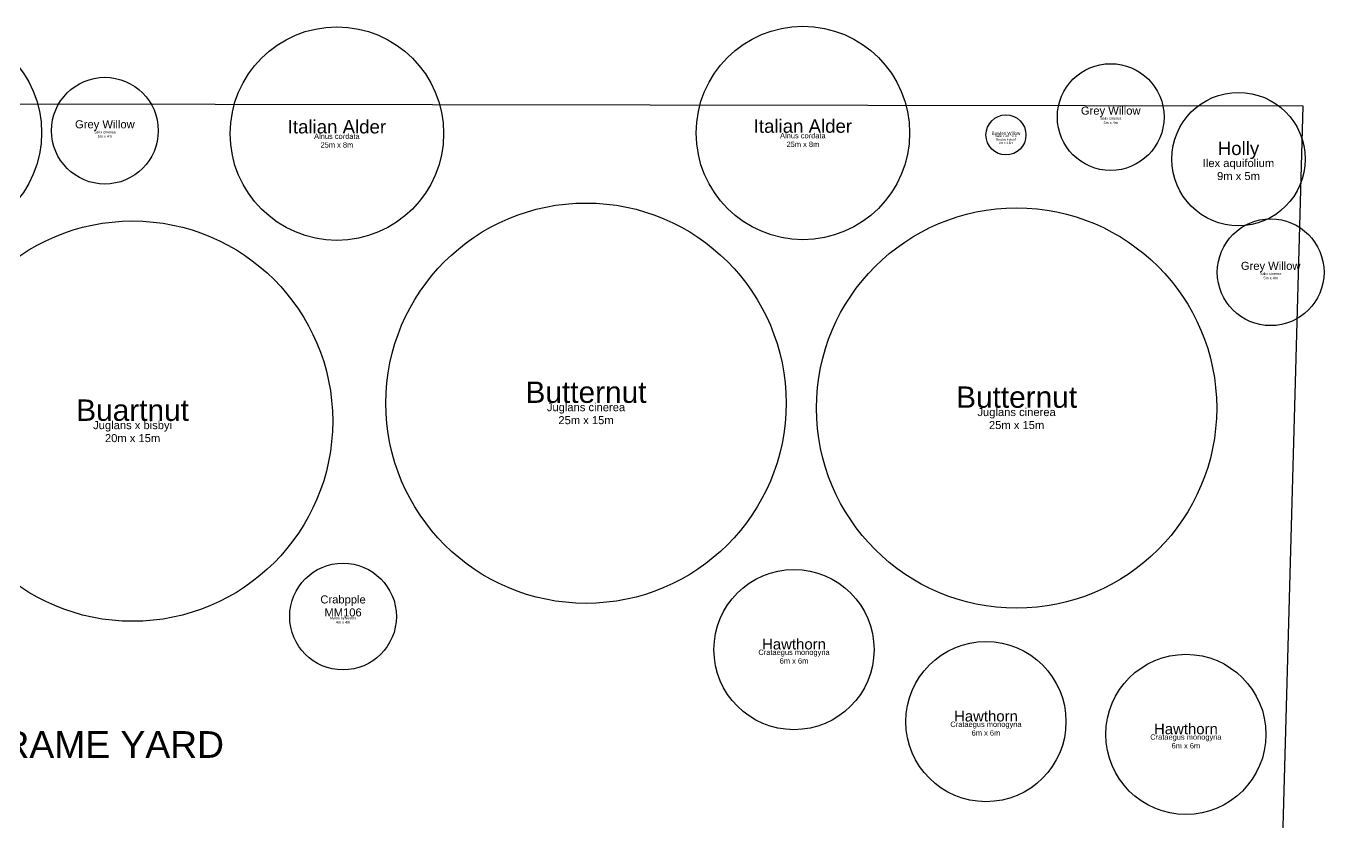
# Model space of a CAD drawing. Header units: metres. Extents: x 59 to 170, y -3 to 145.
# Drawn here: x 116.11 to 164.77, y 115.3 to 145.13 of the extents above; entities that cross this region are included whole.
import ezdxf

# ---------------------------------------------------------------- set-up
doc = ezdxf.new("R2010")
doc.units = ezdxf.units.M
for name, color, linetype, lineweight, true_color in [('Boundary', 1, 'Continuous', 25, 0xff0000), ('Legend', 40, 'Continuous', 25, 0xffba00), ('Plant - Paused!', 1, 'Continuous', 25, 0xff0000), ('Plant - Tree', 3, 'Continuous', 25, 0x00ff00), ('Plant label', 30, 'Continuous', 25, 0xff7f00)]:
    doc.layers.add(name, color=color, linetype=linetype, lineweight=lineweight, true_color=true_color)
doc.layers.get('Plant - Paused!').off()
doc.styles.add('textstyle116', font='')
doc.styles.add('textstyle117', font='')
doc.styles.add('textstyle128', font='')
doc.styles.add('textstyle129', font='')
doc.styles.add('textstyle130', font='')
doc.styles.add('textstyle131', font='')
doc.styles.add('textstyle132', font='')
doc.styles.add('textstyle133', font='')
doc.styles.add('textstyle138', font='')
doc.styles.add('textstyle139', font='')
doc.styles.add('textstyle172', font='')
doc.styles.add('textstyle173', font='')
doc.styles.add('textstyle174', font='')
doc.styles.add('textstyle175', font='')
doc.styles.add('textstyle212', font='')
doc.styles.add('textstyle5', font='ltypeshp.shx')
doc.styles.add('textstyle6', font='ltypeshp.shx')
doc.styles.add('textstyle90', font='')
doc.styles.add('textstyle91', font='')
doc.styles.get('textstyle116').set_extended_font_data('Arial')
doc.styles.get('textstyle117').set_extended_font_data('Arial')
doc.styles.get('textstyle128').set_extended_font_data('Arial')
doc.styles.get('textstyle129').set_extended_font_data('Arial')
doc.styles.get('textstyle130').set_extended_font_data('Arial')
doc.styles.get('textstyle131').set_extended_font_data('Arial')
doc.styles.get('textstyle132').set_extended_font_data('Arial')
doc.styles.get('textstyle133').set_extended_font_data('Arial')
doc.styles.get('textstyle138').set_extended_font_data('Arial')
doc.styles.get('textstyle139').set_extended_font_data('Arial')
doc.styles.get('textstyle172').set_extended_font_data('Arial')
doc.styles.get('textstyle173').set_extended_font_data('Arial')
doc.styles.get('textstyle174').set_extended_font_data('Arial')
doc.styles.get('textstyle175').set_extended_font_data('Arial')
doc.styles.get('textstyle212').set_extended_font_data('Arial')
doc.styles.get('textstyle90').set_extended_font_data('Arial')
doc.styles.get('textstyle91').set_extended_font_data('Arial')
doc.linetypes.add('BATTING', pattern='A,0.00254,-2.54,["BAT",textstyle5,S=2.54,R=0,X=-2.54,Y=0],-5.08,["BAT",textstyle6,S=2.54,R=180,X=2.54,Y=0],-2.54', length=10.16254)

# ---------------------------------------------------------------- blocks, each defined once
blk = doc.blocks.new('Tree - Salix cinerea')
at = {"layer": 'Plant - Tree'}
blk.add_circle((0, 0), 2, dxfattribs=at)
at = {"layer": 'Plant - Tree', "insert": (0, 0), "char_height": 0.3, "attachment_point": 8, "line_spacing_factor": 0.971628, "style": 'textstyle173'}
blk.add_mtext('\\c32767;Grey Willow', dxfattribs=at)
at = {"layer": 'Plant label', "insert": (0, 0), "char_height": 0.1, "attachment_point": 2, "line_spacing_factor": 0.971628, "style": 'textstyle172'}
blk.add_mtext('\\c32767;Salix cinerea\\P5m x 4m', dxfattribs=at)
blk = doc.blocks.new('Tree - Alnus cordata')
at = {"layer": 'Plant - Tree'}
blk.add_circle((0, 0), 4, dxfattribs=at)
at = {"layer": 'Plant - Tree', "insert": (0, 0), "char_height": 0.5, "attachment_point": 8, "line_spacing_factor": 0.971628, "style": 'textstyle91'}
blk.add_mtext('\\c32767;Italian Alder', dxfattribs=at)
at = {"layer": 'Plant label', "insert": (0, 0), "char_height": 0.2, "attachment_point": 2, "line_spacing_factor": 0.971628, "style": 'textstyle90'}
blk.add_mtext('\\c32767;Alnus cordata\\P25m x 8m', dxfattribs=at)
blk = doc.blocks.new('Tree - Juglans x bisbyi')
at = {"layer": 'Plant - Tree'}
blk.add_circle((0, 0), 7.5, dxfattribs=at)
at = {"layer": 'Plant - Tree', "insert": (0, 0), "char_height": 0.8, "attachment_point": 8, "line_spacing_factor": 0.971628, "style": 'textstyle133'}
blk.add_mtext('\\c32767;Buartnut', dxfattribs=at)
at = {"layer": 'Plant label', "insert": (0, 0), "char_height": 0.3, "attachment_point": 2, "line_spacing_factor": 0.971628, "style": 'textstyle132'}
blk.add_mtext('\\c32767;Juglans x bisbyi\\P20m x 15m', dxfattribs=at)
blk = doc.blocks.new('Tree - Juglans cinerea')
at = {"layer": 'Plant - Tree'}
blk.add_circle((0, 0), 7.5, dxfattribs=at)
at = {"layer": 'Plant - Tree', "insert": (0, 0), "char_height": 0.8, "attachment_point": 8, "line_spacing_factor": 0.971628, "style": 'textstyle131'}
blk.add_mtext('\\c32767;Butternut', dxfattribs=at)
at = {"layer": 'Plant label', "insert": (0, 0), "char_height": 0.3, "attachment_point": 2, "line_spacing_factor": 0.971628, "style": 'textstyle130'}
blk.add_mtext('\\c32767;Juglans cinerea\\P25m x 15m', dxfattribs=at)
blk = doc.blocks.new('Tree - Ilex aquifolium')
at = {"layer": 'Plant - Tree'}
blk.add_circle((0, 0), 2.5, dxfattribs=at)
at = {"layer": 'Plant - Tree', "insert": (0, 0), "char_height": 0.5, "attachment_point": 8, "line_spacing_factor": 0.971628, "style": 'textstyle128'}
blk.add_mtext('\\c32767;Holly', dxfattribs=at)
at = {"layer": 'Plant label', "insert": (0, 0), "char_height": 0.3, "attachment_point": 2, "line_spacing_factor": 0.971628, "style": 'textstyle129'}
blk.add_mtext('\\c32767;Ilex aquifolium\\P9m x 5m', dxfattribs=at)
blk = doc.blocks.new("Tree - Salix x viminalis 'Bowles Hybrid'")
at = {"layer": 'Plant - Tree'}
blk.add_circle((0, 0), 0.75, dxfattribs=at)
at = {"layer": 'Plant - Tree', "insert": (0, 0), "char_height": 0.12, "attachment_point": 8, "line_spacing_factor": 0.971628, "style": 'textstyle175'}
blk.add_mtext('\\c32767;Bowles Willow', dxfattribs=at)
at = {"layer": 'Plant label', "insert": (0, 0), "char_height": 0.08, "attachment_point": 2, "line_spacing_factor": 0.971628, "style": 'textstyle174'}
blk.add_mtext("\\c32767;Salix x viminalis \\P'Bowles Hybrid'\\P9m x 1.5m", dxfattribs=at)
blk = doc.blocks.new('Tree - Malus sylvestris')
at = {"layer": 'Plant - Tree'}
blk.add_circle((0, 0), 2, dxfattribs=at)
at = {"layer": 'Plant - Tree', "insert": (0, 0), "char_height": 0.3, "attachment_point": 8, "line_spacing_factor": 0.971628, "style": 'textstyle139'}
blk.add_mtext('\\c32767;Crabpple \\PMM106', dxfattribs=at)
at = {"layer": 'Plant label', "insert": (0, 0), "char_height": 0.1, "attachment_point": 2, "line_spacing_factor": 0.971628, "style": 'textstyle138'}
blk.add_mtext('\\c32767;Malus sylvestris\\P4m x 4m', dxfattribs=at)
blk = doc.blocks.new('Tree - Crataegus monogyna')
at = {"layer": 'Plant - Tree'}
blk.add_circle((0, 0), 3, dxfattribs=at)
at = {"layer": 'Plant - Tree', "insert": (0, 0), "char_height": 0.4, "attachment_point": 8, "line_spacing_factor": 0.971628, "style": 'textstyle117'}
blk.add_mtext('\\c32767;Hawthorn', dxfattribs=at)
at = {"layer": 'Plant label', "insert": (0, 0), "char_height": 0.2, "attachment_point": 2, "line_spacing_factor": 0.971628, "style": 'textstyle116'}
blk.add_mtext('\\c32767;Crataegus monogyna\\P6m x 6m', dxfattribs=at)

msp = doc.modelspace()

# ---------------------------------------------------------------- linework, layer by layer
at = {"layer": 'Boundary'}
for p, q in [((69.427, 142.276), (163.981, 142.138)), ((163.981, 142.138), (163.052, 108.922))]:
    msp.add_line(p, q, dxfattribs=at)

# ---------------------------------------------------------------- block references
at = {"layer": 'Plant - Paused!', "linetype": 'BATTING'}
for p in [(112.699, 141.128), (127.769, 141.095), (145.236, 141.119)]:
    msp.add_blockref('Tree - Alnus cordata', p, dxfattribs=at)
at = {"layer": 'Plant - Paused!'}
for name, p in [('Tree - Salix cinerea', (156.775, 141.715)), ('Tree - Salix cinerea', (119.072, 141.204)), ('Tree - Ilex aquifolium', (161.564, 140.141)), ("Tree - Salix x viminalis 'Bowles Hybrid'", (152.848, 141.046)), ('Tree - Salix cinerea', (162.771, 135.9)), ('Tree - Malus sylvestris', (128, 123)), ('Tree - Crataegus monogyna', (144.903, 121.761)), ('Tree - Crataegus monogyna', (152.098, 119.063)), ('Tree - Crataegus monogyna', (159.593, 118.584))]:
    msp.add_blockref(name, p, dxfattribs=at)
at = {"layer": 'Plant - Tree'}
for name, p in [('Tree - Juglans cinerea', (137.107, 130.994)), ('Tree - Juglans cinerea', (153.247, 130.811)), ('Tree - Juglans x bisbyi', (120.111, 130.321))]:
    msp.add_blockref(name, p, dxfattribs=at)

# ---------------------------------------------------------------- texts
at = {"layer": 'Legend', "insert": (118.959, 118.205), "char_height": 1, "attachment_point": 5, "style": 'textstyle212'}
msp.add_mtext('FRAME YARD', dxfattribs=at)

doc.saveas('drawing.dxf')
